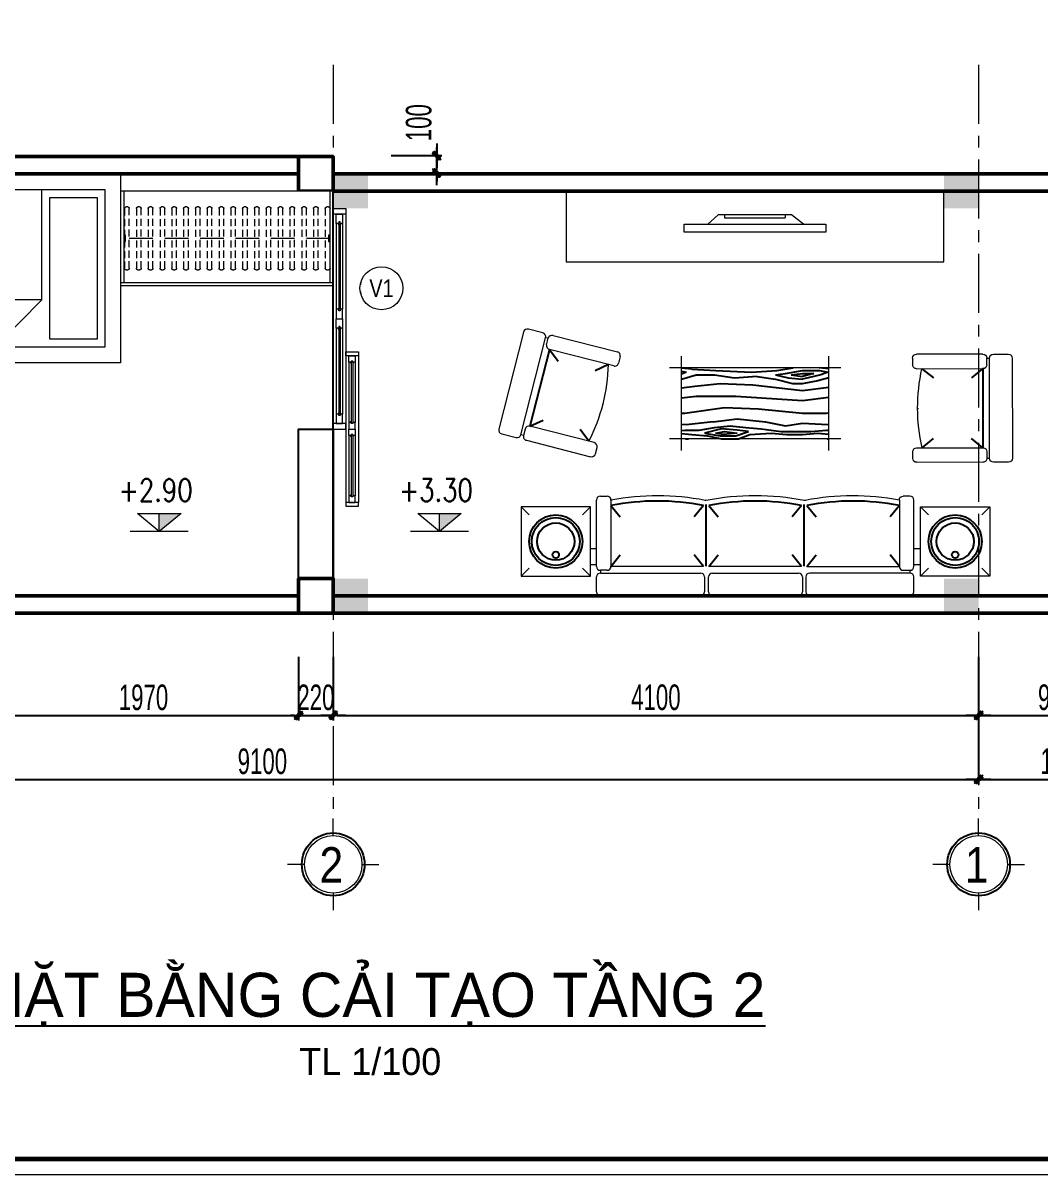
# Model space of a CAD drawing. Header units: millimetres. Extents: x 596422 to 1674380, y -367470 to 58862.
# Drawn here: x 668924 to 675385, y -32063 to -24747 of the extents above; entities that cross this region are included whole.
import ezdxf
from ezdxf.enums import TextEntityAlignment as Align

# ---------------------------------------------------------------- set-up
doc = ezdxf.new("R2010")
doc.units = ezdxf.units.MM
doc.header["$LTSCALE"] = 600
doc.header["$MEASUREMENT"] = 0
for name, pattern in [('ACAD_ISO07W100', [3, 0, -3]), ('CENTER', [2, 1.25, -0.25, 0.25, -0.25]), ('HIDDEN', [0.375, 0.25, -0.125])]:
    doc.linetypes.add(name, pattern=pattern)
doc.layers.get('0').update_dxf_attribs({"lineweight": 0})
doc.layers.get('Defpoints').update_dxf_attribs({"lineweight": 0})
for name, color, linetype, lineweight in [('0.15_Cua', 144, 'Continuous', 15), ('01-noithat', 33, 'Continuous', 15), ('A-WIPEOUT', 254, 'ACAD_ISO07W100', 0), ('cat1', 30, 'Continuous', 50), ('cot', 40, 'Continuous', 13), ('EG Dim', 8, 'Continuous', 18), ('EG Text2', 7, 'Continuous', 18), ('i_noithat', 25, 'Continuous', 15), ('ISO', 33, 'Continuous', 15), ('LC ISO', 153, 'Continuous', 13), ('LC Net manh', 9, 'Continuous', 5), ('LC Net thay', 7, 'Continuous', 25), ('LC Text1', 3, 'Continuous', 20), ('LC Text2', 7, 'Continuous', 25), ('text', 1, 'Continuous', 20), ('truc', 76, 'CENTER', 9)]:
    doc.layers.add(name, color=color, linetype=linetype, lineweight=lineweight)
for name, color, linetype in [('Khungten_LCDI', 7, 'Continuous'), ('Kichthuoc', 9, 'Continuous'), ('NETMANH', 44, 'Continuous')]:
    doc.layers.add(name, color=color, linetype=linetype)
doc.styles.add('EG 1', font='VHAVANB.TTF')
doc.styles.add('General text 2', font='arial.ttf')
doc.styles.add('HOATBIF', font='hoatbif.shx', dxfattribs={"width": 0.65})
doc.styles.add('Khungten', font='VHAVAN.TTF', dxfattribs={"width": 0.9, "height": 5000})
doc.styles.add('LC 1', font='VHAVANB.TTF')
doc.styles.add('T1', font='Vnsimli.shx', dxfattribs={"width": 0.8})
doc.styles.add('Title', font='VHAVAN.TTF', dxfattribs={"width": 0.8})
doc.dimstyles.new('1-100', dxfattribs={"dimscale": 300, "dimtxt": 1.2, "dimasz": 0.25, "dimexe": 0.5, "dimexo": 0, "dimgap": 0.3, "dimtad": 1, "dimdec": 0, "dimzin": 0, "dimdsep": 46, "dimtxsty": 'HOATBIF', "dimblk1": 'DOT', "dimblk2": 'DOT', "dimsah": 1, "dimcen": -1, "dimdle": 1, "dimclrd": 256, "dimclre": 256, "dimclrt": 4, "dimadec": 3, "dimazin": 2, "dimtfac": 0.333333, "dimtdec": 0, "dimtix": 1, "dimtmove": 2, "dimatfit": 3, "dimldrblk": 'DOT', "dimfxl": 1, "dimtvp": 0.833333, "dimtolj": 1, "dimtzin": 0, "dimarcsym": 0})

# ---------------------------------------------------------------- blocks, each defined once
blk = doc.blocks.new('LCDI-new')
at = {"layer": 'Defpoints', "lineweight": 0}
blk.add_lwpolyline([(-1626044.71, 488105.01), (-1626044.71, 488402.01), (-1625624.71, 488402.01), (-1625624.71, 488105.01)], close=True, dxfattribs=at)
at = {"layer": 'Khungten_LCDI', "color": 5, "lineweight": 60}
blk.add_lwpolyline([(-1626032.71, 488107.01), (-1626032.71, 488400.01), (-1625626.71, 488400.01), (-1625626.71, 488107.01)], close=True, dxfattribs=at)
at = {"color": 2, "style": 'Title', "width": 1.824646}
for tag, p, p2 in [('TENBANVE1', (-1625663.58, 488164.65), (-1625629.32, 488164.65)), ('TENBANVE2', (-1625663.58, 488157.89), (-1625629.32, 488157.89))]:
    blk.add_attdef(tag, text='', height=2.5, dxfattribs=at).set_placement(p, p2, align=Align.FIT)
at = {"color": 7, "style": 'Khungten', "width": 0.8}
for tag, p in [('REVISION', (-1625637.72, 488146.05)), ('NGAYHT', (-1625637.25, 488137.42))]:
    blk.add_attdef(tag, text='', height=2, dxfattribs=at).set_placement(p, align=Align.CENTER)
at = {"color": 2, "style": 'Title', "width": 0.7}
blk.add_attdef('SOBANVE', text='', height=2.5, dxfattribs=at).set_placement((-1625637.09, 488114.55), align=Align.CENTER)
blk = doc.blocks.new('b11')
for p, q in [((362.6, 2122.4), (362.6, 2028.1)), ((2353.6, 2147.5), (387.6, 2147.5)), ((1048.7, 2028.1), (1048.7, 2122.4)), ((1070.4, 2028.1), (1070.4, 2122.4)), ((1095.5, 2147.5), (1641.9, 2147.5)), ((1666.9, 2122.4), (1666.9, 2028.1)), ((1692.5, 2028.1), (1692.5, 2122.4)), ((1717.5, 2147.5), (2353.6, 2147.5)), ((2378.7, 2122.4), (2378.7, 2028.1)), ((387.1, 1985.7), (387.6, 2003.1)), ((429.6, 1985.7), (387.1, 1985.7)), ((387.6, 2003.1), (1023.7, 2003.1)), ((1641.9, 2003.1), (1095.5, 2003.1)), ((2353.6, 2003.1), (1717.5, 2003.1)), ((2311.6, 1985.7), (2354.1, 1985.7)), ((2354.1, 1985.7), (2353.6, 2003.1)), ((362.1, 1960.7), (362.1, 1539.5)), ((454.6, 1539.5), (454.6, 1960.7)), ((1042.5, 1960.7), (454.6, 1960.7)), ((1076.7, 1960.7), (1664.5, 1960.7)), ((1698.8, 1960.7), (2286.6, 1960.7)), ((2286.6, 1539.5), (2286.6, 1960.7)), ((2379.1, 1960.7), (2379.1, 1539.5)), ((1051.9, 1541.3), (1059.6, 1542.8)), ((1681.6, 1542.8), (1689.3, 1541.3)), ((2286.6, 1538.7), (2281.9, 1538.7)), ((387.1, 1514.5), (429.6, 1514.5)), ((2354.1, 1514.5), (2311.6, 1514.5)), ((-262.8, 637.7), (-263.4, 1273.8)), ((-238.3, 1298.9), (-144.1, 1299)), ((-101.6, 1274.4), (-119, 1273.9)), ((-119, 1273.9), (-118.4, 637.8)), ((-101.6, 1232), (-101.6, 1274.4)), ((-76.6, 1299.5), (344.6, 1299.9)), ((369.7, 1274.9), (369.7, 1232.4)), ((2385.6, 1245.8), (2375.1, 1204.7)), ((2824.2, 1159.8), (2416.1, 1263.9)), ((344.7, 1207.3), (-76.5, 1206.9)), ((901.9, 1225.4), (901.9, 625.4)), ((1839.4, 1225.4), (1839.4, 625.4)), ((2393.2, 1174.2), (2801.3, 1070.1)), ((826.9, 1150.4), (1914.4, 1150.4)), ((2859, 1124.5), (2701.7, 508.2)), ((2831.8, 1088.2), (2842.3, 1129.3)), ((2842.3, 1129.3), (2859, 1124.5)), ((2980.8, 1119.3), (2889.5, 1142.6)), ((333.7, 1058.9), (336.1, 1058.9)), ((2367.3, 1027.7), (2364.9, 1028.3)), ((2841.7, 472.5), (2998.9, 1088.9)), ((333.8, 960.6), (336.2, 960.6)), ((2343, 932.4), (2340.6, 933.1)), ((333.9, 862.4), (336.3, 862.4)), ((2318.7, 837.2), (2316.3, 837.8)), ((-101.1, 679.8), (-101, 637.4)), ((345.1, 705.3), (-76, 704.9)), ((370.2, 637.8), (370.2, 680.3)), ((826.9, 700.4), (1914.4, 700.4)), ((2228.2, 628.5), (2238.7, 669.7)), ((2269.1, 687.8), (2677.2, 583.7)), ((-143.4, 612.8), (-237.7, 612.7)), ((-101, 637.4), (-118.4, 637.8)), ((-75.9, 612.3), (345.2, 612.7)), ((2654.3, 494), (2246.2, 598.1)), ((2695.3, 553.2), (2684.8, 512)), ((2684.8, 512), (2701.7, 508.2)), ((2719.8, 477.7), (2811.2, 454.4))]:
    blk.add_line(p, q)
for points in [[(-119.8, 1583), (-119.8, 2022.6), (319.8, 2022.6), (319.8, 1583)], [(2857.1, 1583), (2857.1, 2022.6), (2417.5, 2022.6), (2417.5, 1583)]]:
    blk.add_lwpolyline(points, close=True)
for points in [[(-69.1, 1971.9), (-119.8, 2022.6)], [(269.1, 1971.9), (319.8, 2022.6)], [(2468.2, 1971.9), (2417.5, 2022.6)], [(2806.4, 1971.9), (2857.1, 2022.6)], [(319.8, 1950), (362.1, 1950)], [(2379.1, 1950), (2417.5, 1950)], [(319.8, 1850), (362.1, 1850)], [(2379.1, 1850), (2417.5, 1850)], [(-119.8, 1583), (-69.1, 1633.7)], [(269.1, 1633.7), (319.8, 1583)], [(2468.2, 1633.7), (2417.5, 1583)], [(2857.1, 1583), (2806.4, 1633.7)]]:
    blk.add_lwpolyline(points)
for centre, major_axis, start_param, end_param in [((387.6, 2122.4), (-17.7, -17.7), 3.926991, 5.497787), ((1023.7, 2122.4), (17.7, -17.7), 0.785398, 2.356194), ((1095.5, 2122.4), (-17.7, -17.7), 3.926991, 5.497787), ((1641.9, 2122.4), (17.7, -17.7), 0.785398, 2.356194), ((1717.5, 2122.4), (-17.7, -17.7), 3.926991, 5.497787), ((2353.6, 2122.4), (17.7, -17.7), 0.785398, 2.356194), ((387.1, 1960.7), (-17.7, -17.7), 3.926991, 5.497787), ((387.6, 2028.1), (-17.7, -17.7), 5.497787, 7.068583), ((429.6, 1960.7), (17.7, -17.7), 0.785398, 2.356194), ((1023.7, 2028.1), (17.7, -17.7), -0.785398, 0.785398), ((1095.5, 2028.1), (17.7, -17.7), 3.926991, 5.497787), ((1641.9, 2028.1), (-17.7, -17.7), 0.785398, 2.356194), ((1717.5, 2028.1), (17.7, -17.7), 3.926991, 5.497787), ((2311.6, 1960.7), (-17.7, -17.7), 3.926991, 5.497787), ((2353.6, 2028.1), (-17.7, -17.7), 0.785398, 2.356194), ((2354.1, 1960.7), (17.7, -17.7), 0.785398, 2.356194), ((387.1, 1539.5), (-17.7, -17.7), 5.497787, 7.068583), ((748.6, 3116.4), (-1134.2, -1134.2), 0.601126, 0.975684), ((1370.6, 3116.4), (1134.2, -1134.2), -0.98054, -0.590256), ((1992.7, 3116.4), (1134.2, -1134.2), -0.975684, -0.601126), ((2311.6, 1539.5), (-17.7, -17.7), 5.497787, 7.068583), ((2354.1, 1539.5), (-17.7, -17.7), 0.785398, 2.356194), ((2409.9, 1239.6), (-21.5, -12.8), 3.926076, 5.496872), ((2399.4, 1198.5), (12.8, -21.5), 3.926076, 5.496872), ((3439.1, 648.3), (1101.9, -281), 2.918938, 3.364057), ((2818, 1135.5), (-21.5, -12.8), 2.355279, 3.926076), ((2883.3, 1118.4), (-21.5, -12.8), 3.926076, 5.496872), ((2974.6, 1095), (12.8, -21.5), 0.784483, 2.355279), ((2807.5, 1094.4), (-21.5, -12.8), 0.784483, 2.355279), ((2262.9, 663.5), (12.8, -21.5), 2.355279, 3.926076), ((2252.4, 622.3), (12.8, -21.5), 3.926076, 5.496872), ((2671, 559.4), (12.8, -21.5), 0.784483, 2.355279), ((2660.5, 518.2), (12.8, -21.5), -0.786313, 0.784483), ((2726, 502), (12.8, -21.5), 3.926076, 5.496872), ((2817.4, 478.7), (-21.5, -12.8), 0.784483, 2.355279)]:
    blk.add_ellipse(centre, major_axis=major_axis, ratio=1, start_param=start_param, end_param=end_param)
at = {"extrusion": (0, 0, -1)}
for centre, major_axis, start_param, end_param in [((429.6, 1539.5), (17.7, -17.7), 5.497787, 7.068583), ((-238.3, 1273.8), (-17.7, -17.7), 0.784483, 2.355279), ((-144, 1273.9), (17.7, -17.7), 3.926076, 5.496872), ((-76.5, 1274.5), (17.7, -17.7), 2.355279, 3.926076), ((344.6, 1274.8), (17.7, -17.7), 3.926076, 5.496872), ((-76.5, 1232), (17.7, -17.7), 0.784483, 2.355279), ((-798.5, 955.3), (-1137.2, -0.9), 2.918938, 3.364057), ((344.6, 1232.4), (-17.7, -17.7), 3.926076, 5.496872), ((-76, 679.9), (-17.7, -17.7), 0.784483, 2.355279), ((345.1, 680.3), (-17.7, -17.7), 2.355279, 3.926076), ((-237.7, 637.7), (17.7, -17.7), 0.784483, 2.355279), ((-143.5, 637.8), (-17.7, -17.7), 3.926076, 5.496872), ((-76, 637.4), (-17.7, -17.7), -0.786313, 0.784483), ((345.2, 637.8), (-17.7, -17.7), 3.926076, 5.496872)]:
    blk.add_ellipse(centre, major_axis=major_axis, ratio=1, start_param=start_param, end_param=end_param, dxfattribs=at)
at = {"layer": 'NETMANH'}
for p, q in [((454.6, 1960.7), (513, 1888.1)), ((1042.5, 1960.7), (984.1, 1888.1)), ((1060.3, 1960), (1060.3, 1567)), ((1076.7, 1960.7), (1135.1, 1888.1)), ((1076.7, 1960.7), (1135.1, 1888.1)), ((1664.5, 1960.7), (1606.1, 1888.1)), ((1682.3, 1960), (1682.3, 1567)), ((1698.8, 1960.7), (1757.2, 1888.1)), ((2286.6, 1960.7), (2228.2, 1888.1)), ((454.6, 1573.8), (513, 1646.4)), ((1042.5, 1573.8), (984.1, 1646.4)), ((1076.7, 1573.8), (1135.1, 1646.4)), ((1664.5, 1573.8), (1606.1, 1646.4)), ((1698.8, 1573.8), (1757.2, 1646.4)), ((2286.6, 1573.8), (2228.2, 1646.4)), ((-76, 704.9), (-76.5, 1206.9)), ((-76.5, 1206.9), (-3.9, 1148.6)), ((310.4, 1207.3), (237.9, 1148.8)), ((2426.5, 1165.7), (2482.3, 1091.2)), ((2677.2, 583.7), (2801.3, 1070.1)), ((2801.3, 1070.1), (2716.6, 1031.4)), ((-76, 704.9), (-3.5, 763.4)), ((310.8, 705.3), (238.2, 763.6)), ((2302.4, 679.3), (2387.1, 717.9)), ((2677.2, 583.7), (2621.3, 658.2))]:
    blk.add_line(p, q, dxfattribs=at)
for points in [[(912.2, 1150.4), (901.9, 1149.9)], [(971.5, 1113.7), (901.9, 1120.1)], [(1016.7, 1104.8), (917.7, 1095.8)], [(1070.7, 1122.8), (971.7, 1113.8)], [(1205.6, 1104.7), (1070.6, 1104.7), (1016.6, 1104.7)], [(1169.6, 1122.7), (1070.6, 1122.7)], [(1268.5, 1113.7), (1169.5, 1122.7)], [(1331.5, 1086.6), (1205.5, 1104.6)], [(1403.7, 1122.7), (1268.7, 1113.7)], [(1475.7, 1149.6), (1403.7, 1122.6)], [(1493.6, 1131.7), (1412.6, 1104.7)], [(1412.6, 1104.7), (1484.6, 1095.7)], [(1583.6, 1149.7), (1475.6, 1149.7)], [(1484.4, 1113.7), (1574.4, 1122.7)], [(1565.7, 1104.8), (1484.7, 1113.8)], [(1592.6, 1131.7), (1493.6, 1131.7)], [(1619.6, 1113.7), (1565.6, 1104.7)], [(1574.5, 1122.7), (1619.5, 1113.7)], [(1673.5, 1131.7), (1583.5, 1149.7)], [(1583.7, 1086.7), (1691.7, 1113.7)], [(1691.8, 1113.7), (1592.8, 1131.7)], [(1772.5, 1122.7), (1673.5, 1131.7)], [(1839.4, 1116.7), (1772.5, 1122.7)], [(1799.7, 1149.6), (1793.9, 1150.4)], [(1812.2, 1150.4), (1799.5, 1149.7)], [(1839.4, 1097.7), (1817.7, 1095.8)], [(917.6, 1095.7), (901.9, 1095.7)], [(908.8, 1059.5), (901.9, 1058.7)], [(1070.9, 1050.6), (908.9, 1059.6)], [(1178.8, 1068.7), (1070.8, 1050.7)], [(1304.6, 1041.7), (1178.6, 1068.7)], [(1484.8, 1023.7), (1304.8, 1041.7)], [(1430.5, 1077.7), (1331.5, 1086.7)], [(1529.5, 1068.7), (1430.5, 1077.7)], [(1637.2, 1041.8), (1484.2, 1023.8)], [(1484.5, 1095.7), (1583.5, 1086.7)], [(1628.7, 1077.8), (1529.7, 1068.8)], [(1727.4, 1095.7), (1628.4, 1077.7)], [(1808.8, 1059.5), (1637.8, 1041.5)], [(1817.6, 1095.7), (1727.6, 1095.7)], [(1839.4, 1057.9), (1808.9, 1059.6)], [(917.5, 987.6), (901.9, 985.3)], [(1070.6, 987.7), (917.6, 987.7)], [(1349.9, 960.6), (1070.9, 987.6)], [(1565.6, 951.9), (1349.6, 960.9)], [(1817.5, 987.6), (1565.5, 951.6)], [(1839.4, 987.7), (1817.6, 987.7)], [(1070.6, 906.6), (901.9, 886.4)], [(1493.1, 879.2), (1070.1, 906.2)], [(1745.6, 879.7), (1493.6, 879.7)], [(1839.4, 890.9), (1745.6, 879.6)], [(1070.6, 843.7), (901.9, 822.6)], [(1385.9, 807.9), (1070.9, 843.9)], [(1592.5, 798.5), (1385.5, 807.5)], [(1754.5, 816.8), (1592.5, 798.8)], [(1839.4, 827.3), (1754.6, 816.7)], [(971.6, 780.8), (901.9, 760.8)], [(908.6, 726.6), (953.6, 744.6)], [(953.5, 744.6), (1070.5, 771.6)], [(1070.4, 798.7), (971.4, 780.7)], [(998.6, 735.7), (1070.6, 753.7)], [(1070.6, 735.7), (998.6, 735.7)], [(1133.6, 798.7), (1070.6, 798.7)], [(1142.6, 744.7), (1070.6, 753.7)], [(1142.6, 744.7), (1070.6, 735.7)], [(1160.8, 762.7), (1070.8, 771.7)], [(1178.8, 735.7), (1070.8, 717.7)], [(1241.6, 771.7), (1133.6, 798.7)], [(1241.7, 744.6), (1160.7, 762.6)], [(1241.5, 744.6), (1178.5, 735.6)], [(1358.7, 753.8), (1241.7, 771.8)], [(1502.9, 762.6), (1358.9, 753.6)], [(1628.5, 744.6), (1502.5, 762.6)], [(1745.6, 744.7), (1628.6, 744.7)], [(1839.4, 771.5), (1745.6, 744.8)], [(1808.6, 726.6), (1839.4, 738.9)], [(901.9, 706.1), (964, 700.4)], [(962.6, 717.7), (908.6, 726.7)], [(1070.6, 717.7), (962.6, 717.7)], [(1232.6, 717.7), (1129.1, 700.4)], [(1394.3, 726.6), (1232.3, 717.6)], [(1619.6, 717.6), (1394.6, 726.6)], [(1772.9, 708.6), (1619.9, 717.6)], [(1772.5, 708.7), (1839.4, 702.7)], [(1839.4, 721.5), (1808.6, 726.7)]]:
    blk.add_lwpolyline(points, dxfattribs=at)
for centre, radius in [((100, 1802.8), 169.1), ((100, 1802.8), 152.2), ((100, 1802.8), 118.4), ((100, 1887.4), 20.3), ((2637.3, 1802.8), 169.1), ((2637.3, 1802.8), 152.2), ((2637.3, 1802.8), 118.4), ((2637.3, 1887.4), 20.3)]:
    blk.add_circle(centre, radius, dxfattribs=at)
for centre, major_axis, start_param, end_param in [((748.6, 3099.7), (-1098.8, -1098.8), 0.595113, 0.975684), ((1370.6, 3099.7), (-1098.8, -1098.8), 0.595113, 0.975684), ((1992.7, 3099.7), (1098.8, -1098.8), -0.975684, -0.595113)]:
    blk.add_ellipse(centre, major_axis=major_axis, ratio=1, start_param=start_param, end_param=end_param, dxfattribs=at)
blk = doc.blocks.new('MB LCD')
for p, q in [((193, 20), (-193, 20)), ((-193, 0), (-193, 20)), ((193, 0), (193, 20))]:
    blk.add_line(p, q)
for points in [[(450, 60), (-450, 60), (-450, 110), (450, 110)], [(300, 60), (-308, 60), (-233, 0), (233, 0)]]:
    blk.add_lwpolyline(points, close=True)
blk = doc.blocks.new('*U104')
blk.add_wipeout([(-1200, 0), (1200, 0), (1200, -450), (-1200, -450)])
blk.add_lwpolyline([(-1200, -450), (1200, -450), (1200, 0), (-1200, 0)], close=True)
at = {"rotation": 180}
blk.add_blockref('MB LCD', (0, -150), dxfattribs=at)
blk = doc.blocks.new('TTRUC')
at = {"layer": 'ISO'}
for p, q in [((0, 6.37), (0, 10.13)), ((-6.37, 0), (-10.13, 0)), ((6.37, 0), (10.13, 0)), ((0, -6.37), (0, -10.13))]:
    blk.add_line(p, q, dxfattribs=at)
blk.add_circle((0, 0), 6.37, dxfattribs=at)
at = {"layer": 'Kichthuoc'}
blk.add_circle((0, 0), 6.95, dxfattribs=at)
blk = doc.blocks.new('DOT')
at = {"layer": 'Kichthuoc'}
blk.add_line((-3, 0), (3, 0), dxfattribs=at)
at = {"layer": 'Kichthuoc', "color": 4}
blk.add_line((-1, -1), (1, 1), dxfattribs=at)
blk.add_lwpolyline([(0.5, 1), (-1, -0.5), (-0.5, -1), (1, 0.5)], close=True, dxfattribs=at)
blk = doc.blocks.new('*D81')
at = {"layer": 'Defpoints', "color": 0, "transparency": 16777216}
for p in [(670895, -28771.8), (674995, -28771.8), (674995, -29143.5)]:
    blk.add_point(p, dxfattribs=at)
at = {"layer": 'EG Dim', "lineweight": -2, "transparency": 16777216}
for p, q in [((670895, -28771.8), (670895, -29176)), ((674995, -28771.8), (674995, -29176)), ((670921, -29143.5), (674969, -29143.5))]:
    blk.add_line(p, q, dxfattribs=at)
at = {"layer": 'EG Dim', "lineweight": -2, "transparency": 16777216, "xscale": 26, "yscale": 26, "zscale": 26, "rotation": 180}
blk.add_blockref('DOT', (670895, -29143.5), dxfattribs=at)
at = {"layer": 'EG Dim', "lineweight": -2, "transparency": 16777216, "xscale": 26, "yscale": 26, "zscale": 26}
blk.add_blockref('DOT', (674995, -29143.5), dxfattribs=at)
at = {"layer": 'EG Dim', "color": 4, "transparency": 16777216, "insert": (672945, -29029.7), "char_height": 162.5, "attachment_point": 5, "style": 'HOATBIF'}
blk.add_mtext('\\A1;4100', dxfattribs=at)
blk = doc.blocks.new('_Dot')
at = {"color": 0, "linetype": 'ByBlock', "lineweight": -2}
blk.add_line((-0.5, 0), (-1, 0), dxfattribs=at)
at = {"color": 0, "linetype": 'ByBlock', "const_width": 0.5}
blk.add_lwpolyline([(-0.25, 0, 1), (0.25, 0, 1)], format="xyb", close=True, dxfattribs=at)
blk = doc.blocks.new('*D82')
at = {"layer": 'Defpoints', "color": 0, "transparency": 16777216}
for p in [(665895, -28772.2), (674995, -28771.8), (674995, -29550.2)]:
    blk.add_point(p, dxfattribs=at)
at = {"layer": 'EG Dim', "lineweight": -2, "transparency": 16777216}
for p, q in [((665895, -28772.2), (665895, -29582.7)), ((674995, -28771.8), (674995, -29582.7)), ((665921, -29550.2), (674969, -29550.2))]:
    blk.add_line(p, q, dxfattribs=at)
at = {"layer": 'EG Dim', "lineweight": -2, "transparency": 16777216, "xscale": 26, "yscale": 26, "zscale": 26, "rotation": 180}
blk.add_blockref('DOT', (665895, -29550.2), dxfattribs=at)
at = {"layer": 'EG Dim', "lineweight": -2, "transparency": 16777216, "xscale": 26, "yscale": 26, "zscale": 26}
blk.add_blockref('DOT', (674995, -29550.2), dxfattribs=at)
at = {"layer": 'EG Dim', "color": 4, "transparency": 16777216, "insert": (670445, -29436.4), "char_height": 162.5, "attachment_point": 5, "style": 'HOATBIF'}
blk.add_mtext('\\A1;9100', dxfattribs=at)
blk = doc.blocks.new('*U10')
at = {"layer": 'A-WIPEOUT'}
blk.add_lwpolyline([(0, 4.25), (-2.5, 3.44), (-4.04, 1.31), (-4.04, -1.31), (-2.5, -3.44), (0, -4.25), (2.5, -3.44), (4.04, -1.31), (4.04, 1.31), (2.5, 3.44)], close=True, dxfattribs=at)
blk.add_wipeout([(0, 4.25), (-2.5, 3.44), (-4.04, 1.31), (-4.04, -1.31), (-2.5, -3.44), (0, -4.25), (2.5, -3.44), (4.04, -1.31), (4.04, 1.31), (2.5, 3.44)]).dxf.layer = 'A-WIPEOUT'
blk.add_circle((0, 0), 4.25)
at = {"layer": 'text', "style": 'General text 2', "width": 0.8, "flags": 8}
blk.add_attdef('SYMBOL', text='', height=3.5, dxfattribs=at).set_placement((0, 0), align=Align.MIDDLE_CENTER)
blk = doc.blocks.new('*U132')
blk.add_wipeout([(1350, -600), (0, -600), (0, 0), (1350, 0)])
for p, q in [((0, -600), (0, 0)), ((0, 0), (1350, 0)), ((20, -580), (20, 0)), ((1330, 0), (1330, -580)), ((1350, 0), (1350, -600)), ((1350, -580), (0, -580)), ((1350, -600), (0, -600))]:
    blk.add_line(p, q)
at = {"linetype": 'HIDDEN'}
blk.add_line((20, -300), (1330, -300), dxfattribs=at)
at = {"linetype": 'HIDDEN', "ltscale": 0.3}
for points in [[(30, -100), (40, -100, -0.414214), (50, -110), (50, -490, -0.414214), (40, -500), (30, -500, -0.414214), (20, -490), (20, -110, -0.414214)], [(105, -100), (115, -100, -0.414214), (125, -110), (125, -490, -0.414214), (115, -500), (105, -500, -0.414214), (95, -490), (95, -110, -0.414214)], [(180, -100), (190, -100, -0.414214), (200, -110), (200, -490, -0.414214), (190, -500), (180, -500, -0.414214), (170, -490), (170, -110, -0.414214)], [(255, -100), (265, -100, -0.414214), (275, -110), (275, -490, -0.414214), (265, -500), (255, -500, -0.414214), (245, -490), (245, -110, -0.414214)], [(330, -100), (340, -100, -0.414214), (350, -110), (350, -490, -0.414214), (340, -500), (330, -500, -0.414214), (320, -490), (320, -110, -0.414214)], [(405, -100), (415, -100, -0.414214), (425, -110), (425, -490, -0.414214), (415, -500), (405, -500, -0.414214), (395, -490), (395, -110, -0.414214)], [(480, -100), (490, -100, -0.414214), (500, -110), (500, -490, -0.414214), (490, -500), (480, -500, -0.414214), (470, -490), (470, -110, -0.414214)], [(555, -100), (565, -100, -0.414214), (575, -110), (575, -490, -0.414214), (565, -500), (555, -500, -0.414214), (545, -490), (545, -110, -0.414214)], [(630, -100), (640, -100, -0.414214), (650, -110), (650, -490, -0.414214), (640, -500), (630, -500, -0.414214), (620, -490), (620, -110, -0.414214)], [(705, -100), (715, -100, -0.414214), (725, -110), (725, -490, -0.414214), (715, -500), (705, -500, -0.414214), (695, -490), (695, -110, -0.414214)], [(780, -100), (790, -100, -0.414214), (800, -110), (800, -490, -0.414214), (790, -500), (780, -500, -0.414214), (770, -490), (770, -110, -0.414214)], [(855, -100), (865, -100, -0.414214), (875, -110), (875, -490, -0.414214), (865, -500), (855, -500, -0.414214), (845, -490), (845, -110, -0.414214)], [(930, -100), (940, -100, -0.414214), (950, -110), (950, -490, -0.414214), (940, -500), (930, -500, -0.414214), (920, -490), (920, -110, -0.414214)], [(1005, -100), (1015, -100, -0.414214), (1025, -110), (1025, -490, -0.414214), (1015, -500), (1005, -500, -0.414214), (995, -490), (995, -110, -0.414214)], [(1080, -100), (1090, -100, -0.414214), (1100, -110), (1100, -490, -0.414214), (1090, -500), (1080, -500, -0.414214), (1070, -490), (1070, -110, -0.414214)], [(1155, -100), (1165, -100, -0.414214), (1175, -110), (1175, -490, -0.414214), (1165, -500), (1155, -500, -0.414214), (1145, -490), (1145, -110, -0.414214)], [(1230, -100), (1240, -100, -0.414214), (1250, -110), (1250, -490, -0.414214), (1240, -500), (1230, -500, -0.414214), (1220, -490), (1220, -110, -0.414214)], [(1305, -100), (1315, -100, -0.414214), (1325, -110), (1325, -490, -0.414214), (1315, -500), (1305, -500, -0.414214), (1295, -490), (1295, -110, -0.414214)]]:
    blk.add_lwpolyline(points, format="xyb", close=True, dxfattribs=at)
for points in [[(20, -320), (20, -280), (30, -280), (30, -320)], [(1320, -320), (1320, -280), (1330, -280), (1330, -320)]]:
    blk.add_lwpolyline(points, close=True)
blk = doc.blocks.new('Caodo1')
at = {"layer": 'LC Text1'}
blk.add_hatch(color=256, dxfattribs=at).paths.add_polyline_path([(0, 200), (0, 0), (243, 200)])
for p, q in [((0, 0), (0, 200)), ((324, 0), (-324, 0))]:
    blk.add_line(p, q, dxfattribs=at)
blk.add_lwpolyline([(-243, 200), (243, 200), (0, 0), (0, 0)], close=True, dxfattribs=at)
at = {"layer": 'LC Text1', "style": 'T1', "width": 0.8}
blk.add_attdef('%%P0,00', text='', height=250, dxfattribs=at).set_placement((-39, 460), align=Align.MIDDLE_CENTER)
blk = doc.blocks.new('TIEUDE1')
at = {"layer": 'EG Text2', "color": 7, "style": 'EG 1'}
blk.add_attdef('TIªU§Ò', text='', height=5, dxfattribs=at).set_placement((0, 0), align=Align.BOTTOM_CENTER)
blk.add_attdef('TL', text='', height=3, dxfattribs=at).set_placement((0, -2), align=Align.TOP_CENTER)
blk = doc.blocks.new('cua tr')
for p, q in [((0, -35), (0, -1365.4)), ((80, -35), (80, -1365.4)), ((20, -760.2), (20, -1305.4)), ((60, -760.2), (60, -1305.4))]:
    blk.add_line(p, q)
at = {"color": 8, "lineweight": 5}
for p, q in [((20, -95), (20, -640.2)), ((35, -95), (35, -640.2)), ((45, -95), (45, -640.2)), ((60, -95), (60, -640.2)), ((20, -760.2), (20, -1305.4)), ((35, -760.2), (35, -1305.4)), ((45, -760.2), (45, -1305.4)), ((60, -760.2), (60, -1305.4))]:
    blk.add_line(p, q, dxfattribs=at)
for points in [[(80, 0), (80, -35), (20, -35), (20, -35), (0, -35), (0, 0), (80, 0)], [(35, -760.2), (20, -760.2), (20, -700.2), (60, -700.2), (60, -760.2), (45, -760.2), (45, -750.2), (35, -750.2), (35, -760.2)], [(35, -1305.4), (20, -1305.4), (20, -1365.4), (60, -1365.4), (60, -1305.4), (45, -1305.4), (45, -1315.4), (35, -1315.4), (35, -1305.4)], [(80, -1400.4), (80, -1365.4), (20, -1365.4), (20, -1365.4), (0, -1365.4), (0, -1400.4), (80, -1400.4)]]:
    blk.add_lwpolyline(points)
for points in [[(60, -35), (60, -95), (45, -95), (45, -85), (35, -85), (35, -95), (20, -95), (20, -35)], [(60, -700.2), (60, -640.2), (45, -640.2), (45, -650.2), (35, -650.2), (35, -640.2), (20, -640.2), (20, -700.2)]]:
    blk.add_lwpolyline(points, close=True)
for points in [[(28.8, -95, 0.312187), (35, -102.1, 0.312187)], [(51.2, -95, -0.312187), (45, -102.1, -0.312187)], [(28.8, -640.2, -0.312187), (35, -633.1, -0.312187)], [(51.2, -640.2, 0.312187), (45, -633.1, 0.312187)]]:
    blk.add_lwpolyline(points, format="xyb", dxfattribs=at)
for centre, start, end in [((37, -759.3), 186.43423, 255.78494), ((43, -759.3), 284.21506, 353.56577), ((37, -1306.4), 104.21506, 173.56577), ((43, -1306.4), 6.43423, 75.78494)]:
    blk.add_arc(centre, 8.25, start, end, dxfattribs=at)
blk = doc.blocks.new('*D93')
at = {"layer": 'Defpoints', "color": 0, "transparency": 16777216}
for p in [(674995, -28771.8), (675984.9, -28771.4), (675984.9, -29143.5)]:
    blk.add_point(p, dxfattribs=at)
at = {"layer": 'EG Dim', "lineweight": -2, "transparency": 16777216}
for p, q in [((674995, -28771.8), (674995, -29176)), ((675984.9, -28771.4), (675984.9, -29176)), ((675021, -29143.5), (675958.9, -29143.5))]:
    blk.add_line(p, q, dxfattribs=at)
at = {"layer": 'EG Dim', "lineweight": -2, "transparency": 16777216, "xscale": 26, "yscale": 26, "zscale": 26, "rotation": 180}
blk.add_blockref('DOT', (674995, -29143.5), dxfattribs=at)
at = {"layer": 'EG Dim', "lineweight": -2, "transparency": 16777216, "xscale": 26, "yscale": 26, "zscale": 26}
blk.add_blockref('DOT', (675984.9, -29143.5), dxfattribs=at)
at = {"layer": 'EG Dim', "color": 4, "transparency": 16777216, "insert": (675490, -29029.7), "char_height": 162.5, "attachment_point": 5, "style": 'HOATBIF'}
blk.add_mtext('\\A1;990', dxfattribs=at)
blk = doc.blocks.new('*D105')
at = {"layer": 'Defpoints', "color": 0, "transparency": 16777216}
for p in [(674995, -28771.8), (676094.9, -28771.4), (676094.9, -29550.2)]:
    blk.add_point(p, dxfattribs=at)
at = {"layer": 'EG Dim', "lineweight": -2, "transparency": 16777216}
for p, q in [((674995, -28771.8), (674995, -29582.7)), ((676094.9, -28771.4), (676094.9, -29582.7)), ((675021, -29550.2), (676068.9, -29550.2))]:
    blk.add_line(p, q, dxfattribs=at)
at = {"layer": 'EG Dim', "lineweight": -2, "transparency": 16777216, "xscale": 26, "yscale": 26, "zscale": 26, "rotation": 180}
blk.add_blockref('DOT', (674995, -29550.2), dxfattribs=at)
at = {"layer": 'EG Dim', "lineweight": -2, "transparency": 16777216, "xscale": 26, "yscale": 26, "zscale": 26}
blk.add_blockref('DOT', (676094.9, -29550.2), dxfattribs=at)
at = {"layer": 'EG Dim', "color": 4, "transparency": 16777216, "insert": (675545, -29436.4), "char_height": 162.5, "attachment_point": 5, "style": 'HOATBIF'}
blk.add_mtext('\\A1;1100', dxfattribs=at)
blk = doc.blocks.new('*D124')
at = {"layer": 'Defpoints', "color": 0, "transparency": 16777216}
for p in [(668704.6, -28772.2), (670675, -28772.2), (670675, -29143.9)]:
    blk.add_point(p, dxfattribs=at)
at = {"layer": 'EG Dim', "lineweight": -2, "transparency": 16777216}
for p, q in [((668704.6, -28772.2), (668704.6, -29176.4)), ((670675, -28772.2), (670675, -29176.4)), ((668730.6, -29143.9), (670649, -29143.9))]:
    blk.add_line(p, q, dxfattribs=at)
at = {"layer": 'EG Dim', "lineweight": -2, "transparency": 16777216, "xscale": 26, "yscale": 26, "zscale": 26, "rotation": 180}
blk.add_blockref('DOT', (668704.6, -29143.9), dxfattribs=at)
at = {"layer": 'EG Dim', "lineweight": -2, "transparency": 16777216, "xscale": 26, "yscale": 26, "zscale": 26}
blk.add_blockref('DOT', (670675, -29143.9), dxfattribs=at)
at = {"layer": 'EG Dim', "color": 4, "transparency": 16777216, "insert": (669689.8, -29030.2), "char_height": 162.5, "attachment_point": 5, "style": 'HOATBIF'}
blk.add_mtext('\\A1;1970', dxfattribs=at)
blk = doc.blocks.new('*D125')
at = {"layer": 'Defpoints', "color": 0, "transparency": 16777216}
for p in [(670675, -28772.2), (670895, -28772.2), (670895, -29143.9)]:
    blk.add_point(p, dxfattribs=at)
at = {"layer": 'EG Dim', "lineweight": -2, "transparency": 16777216}
for p, q in [((670675, -28772.2), (670675, -29176.4)), ((670895, -28772.2), (670895, -29176.4)), ((670649, -29143.9), (670623, -29143.9)), ((670675, -29143.9), (670895, -29143.9)), ((670921, -29143.9), (670947, -29143.9))]:
    blk.add_line(p, q, dxfattribs=at)
at = {"layer": 'EG Dim', "lineweight": -2, "transparency": 16777216, "xscale": 26, "yscale": 26, "zscale": 26}
blk.add_blockref('DOT', (670675, -29143.9), dxfattribs=at)
at = {"layer": 'EG Dim', "lineweight": -2, "transparency": 16777216, "xscale": 26, "yscale": 26, "zscale": 26, "rotation": 180}
blk.add_blockref('DOT', (670895, -29143.9), dxfattribs=at)
at = {"layer": 'EG Dim', "color": 4, "transparency": 16777216, "insert": (670785, -29030.2), "char_height": 162.5, "attachment_point": 5, "style": 'HOATBIF'}
blk.add_mtext('\\A1;220', dxfattribs=at)
blk = doc.blocks.new('*D126')
at = {"layer": 'Defpoints', "color": 0, "transparency": 16777216}
for p in [(671263, -25588.7), (671552.5, -25588.7), (671263, -25698.7)]:
    blk.add_point(p, dxfattribs=at)
at = {"layer": 'EG Dim', "lineweight": -2, "transparency": 16777216}
for p, q in [((671263, -25588.7), (671585, -25588.7)), ((671552.5, -25562.7), (671552.5, -25536.7)), ((671552.5, -25698.7), (671552.5, -25588.7)), ((671263, -25698.7), (671585, -25698.7)), ((671552.5, -25724.7), (671552.5, -25750.7))]:
    blk.add_line(p, q, dxfattribs=at)
at = {"layer": 'EG Dim', "lineweight": -2, "transparency": 16777216, "xscale": 26, "yscale": 26, "zscale": 26}
for p, rotation in [((671552.5, -25588.7), 270), ((671552.5, -25698.7), 90)]:
    blk.add_blockref('DOT', p, dxfattribs=dict(at, rotation=rotation))
at = {"layer": 'EG Dim', "color": 4, "transparency": 16777216, "insert": (671438.7, -25379.3), "char_height": 162.5, "attachment_point": 5, "rotation": 90, "style": 'HOATBIF'}
blk.add_mtext('\\A1;100', dxfattribs=at)
blk = doc.blocks.new('*U131')
for p, q in [((-500, -100), (500, -100)), ((-500, -2100), (-500, -100)), ((500, -100), (500, -2100)), ((200, -500), (-500, -500)), ((200, -500), (500, -800)), ((200, -500), (200, -800)), ((200, -800), (500, -800)), ((500, -2100), (-500, -2100))]:
    blk.add_line(p, q)
for points in [[(-600, 0), (600, 0), (600, -2200), (-600, -2200)], [(450, -150), (450, -450), (-450, -450), (-450, -150)]]:
    blk.add_lwpolyline(points, close=True)

msp = doc.modelspace()

# ---------------------------------------------------------------- hatches: boundary and pattern name
at = {"layer": 'cot', "transparency": 33554687}
h = msp.add_hatch(color=256, dxfattribs=at)
h.dxf.hatch_style = 1
h.paths.add_polyline_path([(670895.6, -28494.4), (671115.6, -28494.4), (671115.6, -28274.4), (670895.6, -28274.4)])
h = msp.add_hatch(color=256, dxfattribs=at)
h.dxf.hatch_style = 1
h.paths.add_polyline_path([(674775.6, -28494.4), (674995.6, -28494.4), (674995.6, -28274.4), (674775.6, -28274.4)])

# ---------------------------------------------------------------- linework, layer by layer
at = {"layer": 'cat1'}
for p, q in [((670894.7, -25594.4), (665894.7, -25594.8)), ((670674.7, -25704.4), (666114.7, -25704.8)), ((670894.7, -25704.4), (676094.7, -25704)), ((670894.7, -25704.4), (670894.7, -25704.4)), ((670675, -28384.4), (666115, -28384.8)), ((670894.9, -28384.4), (675984.9, -28384)), ((670895, -28494.4), (665895, -28494.8)), ((670894.9, -28494.4), (676094.9, -28494))]:
    msp.add_line(p, q, dxfattribs=at)
for points in [[(670674.7, -25594.4), (670894.7, -25594.4), (670894.7, -25814.4), (670674.7, -25814.4), (670674.7, -25594.4)], [(670674.7, -25594.4), (670674.7, -25594.4)], [(670675, -28274.4), (670895, -28274.4), (670895, -28494.4), (670675, -28494.4), (670675, -28274.4)]]:
    msp.add_lwpolyline(points, dxfattribs=at)
at = {"layer": 'LC Net thay', "ltscale": 500}
msp.add_lwpolyline([(670894.7, -27325.1), (670894.7, -28274.4), (670675, -28274.4), (670675, -27325.1), (670894.7, -27325.1)], dxfattribs=at)
at = {"layer": 'truc', "ltscale": 0.5}
for p, q in [((670894.6, -25012.7), (670895.1, -29799.2)), ((674994.6, -25012.7), (674995.1, -29799.2))]:
    msp.add_line(p, q, dxfattribs=at)

# ---------------------------------------------------------------- block references
at = {"layer": '0.15_Cua', "yscale": 0.7}
msp.add_blockref('cua tr', (670974.7, -26834.9), dxfattribs=at)
at = {"layer": '01-noithat', "rotation": 180}
msp.add_blockref('b11', (674946.3, -26236.7), dxfattribs=at)
at = {"layer": 'Kichthuoc', "xscale": 50.00000000005321, "yscale": 50.00000000005321, "zscale": 50.00000000005321}
msp.add_blockref('LCDI-new', (81963434.1, -24437313), dxfattribs=at)
at = {"layer": 'LC ISO', "xscale": 28.69141044115101, "yscale": 28.69141044115101, "zscale": 28.69141044115101}
for p in [(670895.1, -30089.9), (674995.1, -30089.9)]:
    msp.add_blockref('TTRUC', p, dxfattribs=at)
at = {"layer": 'LC Text1'}
ref = msp.add_blockref('Caodo1', (669790, -27975.1), dxfattribs=dict(at, xscale=0.5693039145164066, yscale=0.5693039145164066, zscale=0.5693039145164066))
ref.add_attrib('%%P0,00', '+2.90', dxfattribs={"layer": 'LC Text2', "height": 142.33, "style": 'T1', "width": 0.8}).set_placement((669767.8, -27713.5), align=Align.MIDDLE_CENTER)
ref = msp.add_blockref('Caodo1', (671570.4, -27975.1), dxfattribs=dict(at, xscale=0.5693039145164066, yscale=0.5693039145164066, zscale=0.5693039145164066))
ref.add_attrib('%%P0,00', '+3.30', dxfattribs={"layer": 'LC Text2', "height": 142.33, "style": 'T1', "width": 0.8}).set_placement((671548.2, -27713.5), align=Align.MIDDLE_CENTER)
at = {"layer": 'LC Text2'}
ref = msp.add_blockref('TIEUDE1', (671130.7, -31142.9), dxfattribs=dict(at, xscale=56.93620215211323, yscale=56.93620215211323, zscale=56.93620215211323))
ref.add_attrib('TIªU§Ò', '%%UmÆt b»ng c¶i t¹o tÇng 2', dxfattribs={"color": 7, "height": 280.377, "style": 'LC 1'}).set_placement((671130.7, -31142.9), align=Align.BOTTOM_CENTER)
ref.add_attrib('TL', 'TL 1/100', dxfattribs={"color": 7, "height": 170.81, "style": 'LC 1'}).set_placement((671130.7, -31256.8), align=Align.TOP_CENTER)

# ---------------------------------------------------------------- texts
at = {"layer": 'LC Text1', "ltscale": 0.2, "style": 'LC 1', "width": 0.9}
for s, p in [('2', (670883, -30272.7)), ('1', (674983, -30272.7))]:
    msp.add_text(s, height=224.7, dxfattribs=at).set_placement(p, align=Align.BOTTOM_CENTER)

# ---------------------------------------------------------------- dimensions: what is measured, and where the dimension line sits
at = {"layer": 'EG Dim'}
dim = msp.add_linear_dim(base=(671552.5, -25588.7), p1=(671263, -25698.7), p2=(671263, -25588.7), angle=90, text='100', dimstyle='1-100', override={"dimscale": 65, "dimtxt": 2.5, "dimasz": 0.4, "dimgap": 0.5}, dxfattribs=at)
dim.commit()
dim.dimension.update_dxf_attribs({"geometry": '*D126', "text_midpoint": (671438.7, -25379.3), "dimtype": 160})
for base, p1, p2, picture, middle in [((674995, -29550.2), (665895, -28772.2), (674995, -28771.8), '*D82', (670445, -29436.4)), ((670675, -29143.9), (668704.6, -28772.2), (670675, -28772.2), '*D124', (669689.8, -29030.2)), ((670895, -29143.9), (670675, -28772.2), (670895, -28772.2), '*D125', (670785, -29030.2)), ((674995, -29143.5), (670895, -28771.8), (674995, -28771.8), '*D81', (672945, -29029.7)), ((675984.9, -29143.5), (674995, -28771.8), (675984.9, -28771.4), '*D93', (675490, -29029.7)), ((676094.9, -29550.2), (674995, -28771.8), (676094.9, -28771.4), '*D105', (675545, -29436.4))]:
    dim = msp.add_linear_dim(base=base, p1=p1, p2=p2, dimstyle='1-100', override={"dimscale": 65, "dimtxt": 2.5, "dimasz": 0.4, "dimgap": 0.5}, dxfattribs=at)
    dim.commit()
    dim.dimension.update_dxf_attribs({"geometry": picture, "text_midpoint": middle})

# ---------------------------------------------------------------- next in the draw order: block references
at = {"layer": 'i_noithat', "xscale": -1}
msp.add_blockref('*U132', (670894.7, -25814.4), dxfattribs=at)
at = {"layer": 'i_noithat'}
msp.add_blockref('*U104', (673574, -25814.1), dxfattribs=at)
at = {"layer": 'LC Net manh'}
ref = msp.add_blockref('*U10', (671201.7, -26431), dxfattribs=dict(at, xscale=32.15220827406386, yscale=32.15220827406386, zscale=32.15220827406386))
ref.add_attrib('SYMBOL', 'V1', dxfattribs={"layer": 'text', "height": 112.53, "style": 'General text 2', "width": 0.8}).set_placement((671201.7, -26431), align=Align.MIDDLE_CENTER)

# ---------------------------------------------------------------- next in the draw order: hatches: boundary and pattern name
at = {"layer": 'cot', "transparency": 33554687}
h = msp.add_hatch(color=256, dxfattribs=at)
h.dxf.hatch_style = 1
h.paths.add_polyline_path([(670895.4, -25924.4), (671115.4, -25924.4), (671115.4, -25704.4), (670895.4, -25704.4)])
h = msp.add_hatch(color=256, dxfattribs=at)
h.dxf.hatch_style = 1
h.paths.add_polyline_path([(674775.3, -25924.4), (674995.3, -25924.4), (674995.3, -25704.4), (674775.3, -25704.4)])

# ---------------------------------------------------------------- next in the draw order: linework, layer by layer
at = {"layer": 'cat1'}
msp.add_line((670894.7, -25814.4), (675984.7, -25814), dxfattribs=at)
at = {"layer": 'LC Net thay', "ltscale": 500}
msp.add_line((670895, -28274.4), (670894.7, -25814.4), dxfattribs=at)

# ---------------------------------------------------------------- next in the draw order: block references
at = {"layer": '0.15_Cua'}
msp.add_blockref('cua tr', (670894.7, -25924.6), dxfattribs=at)
at = {"layer": 'i_noithat', "rotation": 270}
msp.add_blockref('*U131', (669544.7, -26304.6), dxfattribs=at)

doc.saveas('drawing.dxf')
